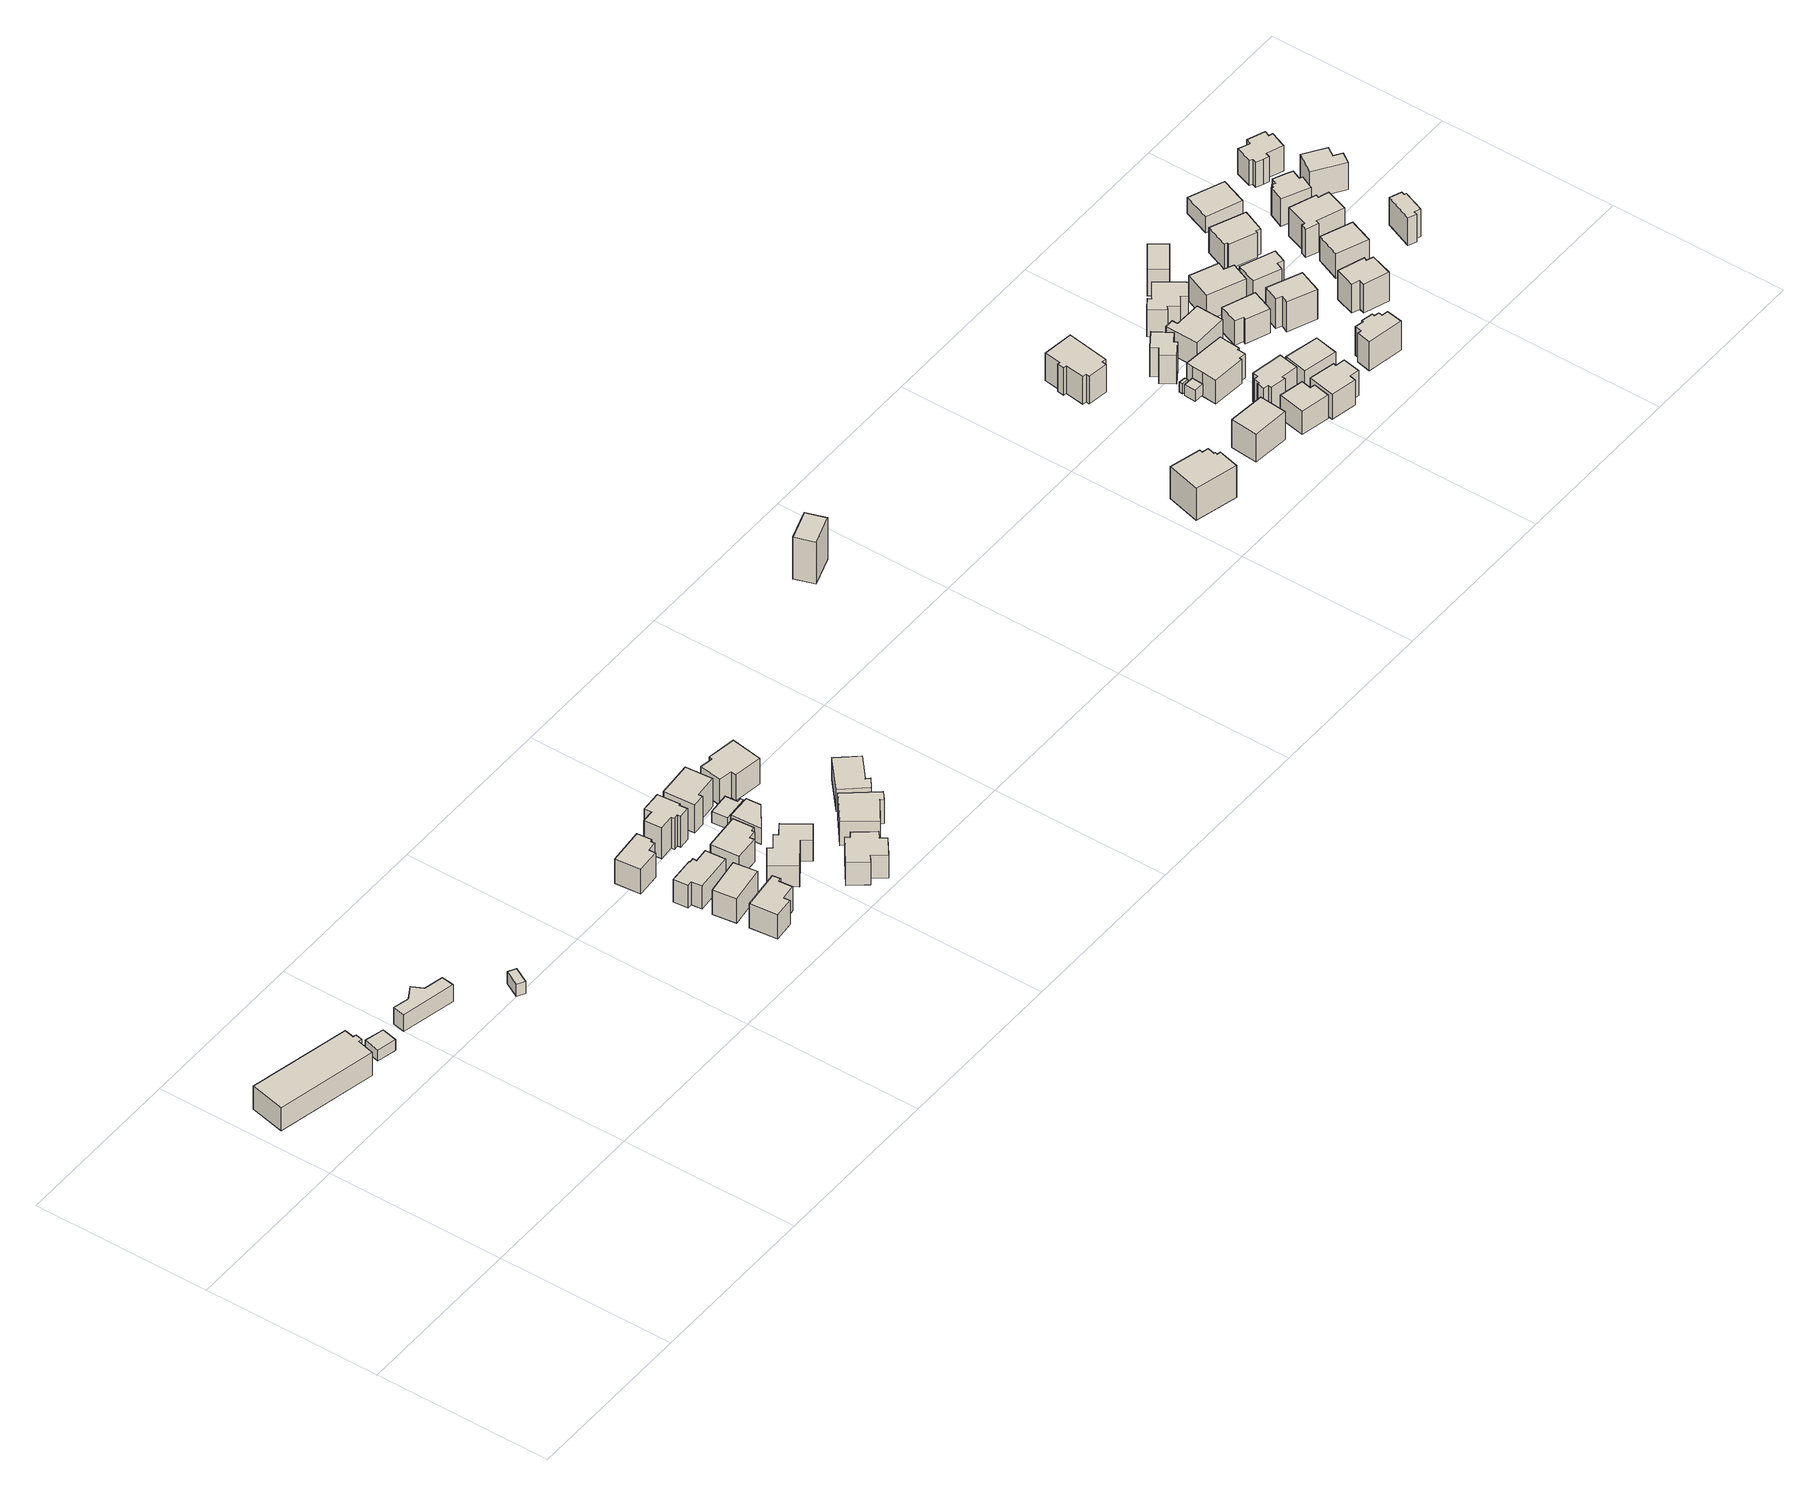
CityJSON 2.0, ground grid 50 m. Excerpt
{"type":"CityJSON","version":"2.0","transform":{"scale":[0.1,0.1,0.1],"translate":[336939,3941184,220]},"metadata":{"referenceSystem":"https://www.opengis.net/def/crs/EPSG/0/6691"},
"CityObjects":{
"building1":{"type":"Building","attributes":{"measuredHeight":8,"BuildingIDAttribute.prefecture":"14","BuildingIDAttribute.city":"14151","BuildingDetailAttribute.surveyYear":2015,"BuildingLandSlideRiskAttribute.description":"1","BuildingLandSlideRiskAttribute.areaType":"1"},"geometry":[{"type":"Solid","lod":"1","boundaries":[[[[0,1,2,3,4,5,6,7]],[[6,8,9,7]],[[5,10,8,6]],[[4,11,10,5]],[[3,12,11,4]],[[2,13,12,3]],[[1,14,13,2]],[[0,15,14,1]],[[7,9,15,0]],[[8,10,11,12,13,14,15,9]]]]}]},
"building2":{"type":"Building","attributes":{"usage":"402","measuredHeight":4.3,"storeysAboveGround":1,"BuildingIDAttribute.prefecture":"14","BuildingIDAttribute.city":"14151","BuildingDetailAttribute.totalFloorArea":22.64,"BuildingDetailAttribute.buildingFootprintArea":22.64,"BuildingDetailAttribute.buildingStructureType":"601","BuildingDetailAttribute.buildingStructureOrgType":"1","BuildingDetailAttribute.orgUsage":"101","BuildingDetailAttribute.surveyYear":2015},"geometry":[{"type":"Solid","lod":"1","boundaries":[[[[16,17,18,19]],[[18,20,21,19]],[[17,22,20,18]],[[16,23,22,17]],[[19,21,23,16]],[[20,22,23,21]]]]}]},
"building3":{"type":"Building","attributes":{"measuredHeight":9.4,"BuildingIDAttribute.prefecture":"14","BuildingIDAttribute.city":"14151","BuildingDetailAttribute.surveyYear":2015},"geometry":[{"type":"Solid","lod":"1","boundaries":[[[[24,25,26,27,28,29,30]],[[29,31,32,30]],[[28,33,31,29]],[[27,34,33,28]],[[26,35,34,27]],[[25,36,35,26]],[[24,37,36,25]],[[30,32,37,24]],[[31,33,34,35,36,37,32]]]]}]},
"building4":{"type":"Building","attributes":{"measuredHeight":4,"BuildingIDAttribute.prefecture":"14","BuildingIDAttribute.city":"14151","BuildingDetailAttribute.surveyYear":2015},"geometry":[{"type":"Solid","lod":"1","boundaries":[[[[38,39,40,41]],[[40,42,43,41]],[[39,44,42,40]],[[38,45,44,39]],[[41,43,45,38]],[[42,44,45,43]]]]}]},
"building5":{"type":"Building","attributes":{"usage":"411","measuredHeight":8.4,"storeysAboveGround":2,"BuildingIDAttribute.prefecture":"14","BuildingIDAttribute.city":"14151","BuildingDetailAttribute.totalFloorArea":205.51,"BuildingDetailAttribute.buildingFootprintArea":102.75,"BuildingDetailAttribute.buildingStructureType":"601","BuildingDetailAttribute.buildingStructureOrgType":"1","BuildingDetailAttribute.orgUsage":"10","BuildingDetailAttribute.surveyYear":2015},"geometry":[{"type":"Solid","lod":"1","boundaries":[[[[46,47,48,49,50,51,52,53]],[[52,54,55,53]],[[51,56,54,52]],[[50,57,56,51]],[[49,58,57,50]],[[48,59,58,49]],[[47,60,59,48]],[[46,61,60,47]],[[53,55,61,46]],[[54,56,57,58,59,60,61,55]]]]}]},
"building6":{"type":"Building","attributes":{"usage":"411","measuredHeight":9.5,"storeysAboveGround":2,"BuildingIDAttribute.prefecture":"14","BuildingIDAttribute.city":"14151","BuildingDetailAttribute.totalFloorArea":117.07,"BuildingDetailAttribute.buildingFootprintArea":58.53,"BuildingDetailAttribute.buildingStructureType":"601","BuildingDetailAttribute.buildingStructureOrgType":"1","BuildingDetailAttribute.orgUsage":"10","BuildingDetailAttribute.surveyYear":2015,"BuildingLandSlideRiskAttribute.description":"1","BuildingLandSlideRiskAttribute.areaType":"1"},"geometry":[{"type":"Solid","lod":"1","boundaries":[[[[62,63,64,65]],[[64,66,67,65]],[[63,68,66,64]],[[62,69,68,63]],[[65,67,69,62]],[[66,68,69,67]]]]}]},
"building7":{"type":"Building","attributes":{"usage":"411","measuredHeight":8.5,"storeysAboveGround":2,"BuildingIDAttribute.prefecture":"14","BuildingIDAttribute.city":"14151","BuildingDetailAttribute.totalFloorArea":128.6,"BuildingDetailAttribute.buildingFootprintArea":64.3,"BuildingDetailAttribute.buildingStructureType":"601","BuildingDetailAttribute.buildingStructureOrgType":"1","BuildingDetailAttribute.orgUsage":"10","BuildingDetailAttribute.surveyYear":2015,"BuildingLandSlideRiskAttribute.description":"1","BuildingLandSlideRiskAttribute.areaType":"1"},"geometry":[{"type":"Solid","lod":"1","boundaries":[[[[70,71,72,73,74,75,76,77,78,79]],[[78,80,81,79]],[[77,82,80,78]],[[76,83,82,77]],[[75,84,83,76]],[[74,85,84,75]],[[73,86,85,74]],[[72,87,86,73]],[[71,88,87,72]],[[70,89,88,71]],[[79,81,89,70]],[[80,82,83,84,85,86,87,88,89,81]]]]}]},
"building8":{"type":"Building","attributes":{"usage":"411","measuredHeight":8.8,"storeysAboveGround":2,"BuildingIDAttribute.prefecture":"14","BuildingIDAttribute.city":"14151","BuildingDetailAttribute.totalFloorArea":110.47,"BuildingDetailAttribute.buildingFootprintArea":55.24,"BuildingDetailAttribute.buildingStructureType":"601","BuildingDetailAttribute.buildingStructureOrgType":"1","BuildingDetailAttribute.orgUsage":"10","BuildingDetailAttribute.surveyYear":2015},"geometry":[{"type":"Solid","lod":"1","boundaries":[[[[90,91,92,93,94,95,96,97]],[[96,98,99,97]],[[95,100,98,96]],[[94,101,100,95]],[[93,102,101,94]],[[92,103,102,93]],[[91,104,103,92]],[[90,105,104,91]],[[97,99,105,90]],[[98,100,101,102,103,104,105,99]]]]}]},
"building9":{"type":"Building","attributes":{"usage":"411","measuredHeight":10.7,"storeysAboveGround":3,"BuildingIDAttribute.prefecture":"14","BuildingIDAttribute.city":"14151","BuildingDetailAttribute.totalFloorArea":152.13,"BuildingDetailAttribute.buildingFootprintArea":50.71,"BuildingDetailAttribute.buildingStructureType":"601","BuildingDetailAttribute.buildingStructureOrgType":"1","BuildingDetailAttribute.orgUsage":"10","BuildingDetailAttribute.surveyYear":2015},"geometry":[{"type":"Solid","lod":"1","boundaries":[[[[106,107,108,109,110,111,112,113,114,115,116,117]],[[116,118,119,117]],[[115,120,118,116]],[[114,121,120,115]],[[113,122,121,114]],[[112,123,122,113]],[[111,124,123,112]],[[110,125,124,111]],[[109,126,125,110]],[[108,127,126,109]],[[107,128,127,108]],[[106,129,128,107]],[[117,119,129,106]],[[118,120,121,122,123,124,125,126,127,128,129,119]]]]}]},
"building10":{"type":"Building","attributes":{"usage":"411","measuredHeight":8.1,"storeysAboveGround":2,"BuildingIDAttribute.prefecture":"14","BuildingIDAttribute.city":"14151","BuildingDetailAttribute.totalFloorArea":127.74,"BuildingDetailAttribute.buildingFootprintArea":63.87,"BuildingDetailAttribute.buildingStructureType":"601","BuildingDetailAttribute.buildingStructureOrgType":"1","BuildingDetailAttribute.orgUsage":"10","BuildingDetailAttribute.surveyYear":2015},"geometry":[{"type":"Solid","lod":"1","boundaries":[[[[130,131,132,133,134,135,136,137]],[[136,138,139,137]],[[135,140,138,136]],[[134,141,140,135]],[[133,142,141,134]],[[132,143,142,133]],[[131,144,143,132]],[[130,145,144,131]],[[137,139,145,130]],[[138,140,141,142,143,144,145,139]]]]}]},
"building11":{"type":"Building","attributes":{"usage":"411","measuredHeight":7.5,"storeysAboveGround":2,"BuildingIDAttribute.prefecture":"14","BuildingIDAttribute.city":"14151","BuildingDetailAttribute.totalFloorArea":188.19,"BuildingDetailAttribute.buildingFootprintArea":94.09,"BuildingDetailAttribute.buildingStructureType":"601","BuildingDetailAttribute.buildingStructureOrgType":"1","BuildingDetailAttribute.orgUsage":"10","BuildingDetailAttribute.surveyYear":2015},"geometry":[{"type":"Solid","lod":"1","boundaries":[[[[146,147,148,149,150,151,152,153,154,155]],[[154,156,157,155]],[[153,158,156,154]],[[152,159,158,153]],[[151,160,159,152]],[[150,161,160,151]],[[149,162,161,150]],[[148,163,162,149]],[[147,164,163,148]],[[146,165,164,147]],[[155,157,165,146]],[[156,158,159,160,161,162,163,164,165,157]]]]}]},
"building12":{"type":"Building","attributes":{"usage":"411","measuredHeight":8.7,"storeysAboveGround":2,"BuildingIDAttribute.prefecture":"14","BuildingIDAttribute.city":"14151","BuildingDetailAttribute.totalFloorArea":147.92,"BuildingDetailAttribute.buildingFootprintArea":73.96,"BuildingDetailAttribute.buildingStructureType":"601","BuildingDetailAttribute.buildingStructureOrgType":"1","BuildingDetailAttribute.orgUsage":"10","BuildingDetailAttribute.surveyYear":2015},"geometry":[{"type":"Solid","lod":"1","boundaries":[[[[166,167,168,169,170,171,172,173,174,175]],[[174,176,177,175]],[[173,178,176,174]],[[172,179,178,173]],[[171,180,179,172]],[[170,181,180,171]],[[169,182,181,170]],[[168,183,182,169]],[[167,184,183,168]],[[166,185,184,167]],[[175,177,185,166]],[[176,178,179,180,181,182,183,184,185,177]]]]}]},
"building13":{"type":"Building","attributes":{"usage":"411","measuredHeight":10.3,"storeysAboveGround":2,"BuildingIDAttribute.prefecture":"14","BuildingIDAttribute.city":"14151","BuildingDetailAttribute.totalFloorArea":135.74,"BuildingDetailAttribute.buildingFootprintArea":67.87,"BuildingDetailAttribute.buildingStructureType":"601","BuildingDetailAttribute.buildingStructureOrgType":"1","BuildingDetailAttribute.orgUsage":"10","BuildingDetailAttribute.surveyYear":2015},"geometry":[{"type":"Solid","lod":"1","boundaries":[[[[186,187,188,189,190,191]],[[190,192,193,191]],[[189,194,192,190]],[[188,195,194,189]],[[187,196,195,188]],[[186,197,196,187]],[[191,193,197,186]],[[192,194,195,196,197,193]]]]}]},
"building14":{"type":"Building","attributes":{"usage":"411","measuredHeight":5.9,"storeysAboveGround":2,"BuildingIDAttribute.prefecture":"14","BuildingIDAttribute.city":"14151","BuildingDetailAttribute.totalFloorArea":73.06,"BuildingDetailAttribute.buildingFootprintArea":36.53,"BuildingDetailAttribute.buildingStructureType":"601","BuildingDetailAttribute.buildingStructureOrgType":"1","BuildingDetailAttribute.orgUsage":"10","BuildingDetailAttribute.surveyYear":2015},"geometry":[{"type":"Solid","lod":"1","boundaries":[[[[198,199,200,201]],[[200,202,203,201]],[[199,204,202,200]],[[198,205,204,199]],[[201,203,205,198]],[[202,204,205,203]]]]}]},
"building15":{"type":"Building","attributes":{"usage":"411","measuredHeight":4.6,"storeysAboveGround":2,"BuildingIDAttribute.prefecture":"14","BuildingIDAttribute.city":"14151","BuildingDetailAttribute.totalFloorArea":46.68,"BuildingDetailAttribute.buildingFootprintArea":23.34,"BuildingDetailAttribute.buildingStructureType":"601","BuildingDetailAttribute.buildingStructureOrgType":"1","BuildingDetailAttribute.orgUsage":"10","BuildingDetailAttribute.surveyYear":2015},"geometry":[{"type":"Solid","lod":"1","boundaries":[[[[206,207,208,209,210,211]],[[210,212,213,211]],[[209,214,212,210]],[[208,215,214,209]],[[207,216,215,208]],[[206,217,216,207]],[[211,213,217,206]],[[212,214,215,216,217,213]]]]}]},
"building16":{"type":"Building","attributes":{"usage":"411","measuredHeight":8.6,"storeysAboveGround":2,"BuildingIDAttribute.prefecture":"14","BuildingIDAttribute.city":"14151","BuildingDetailAttribute.totalFloorArea":166.68,"BuildingDetailAttribute.buildingFootprintArea":83.34,"BuildingDetailAttribute.buildingStructureType":"601","BuildingDetailAttribute.buildingStructureOrgType":"1","BuildingDetailAttribute.orgUsage":"10","BuildingDetailAttribute.surveyYear":2015,"BuildingLandSlideRiskAttribute.description":"1","BuildingLandSlideRiskAttribute.areaType":"1"},"geometry":[{"type":"Solid","lod":"1","boundaries":[[[[218,219,220,221,222,223]],[[222,224,225,223]],[[221,226,224,222]],[[220,227,226,221]],[[219,228,227,220]],[[218,229,228,219]],[[223,225,229,218]],[[224,226,227,228,229,225]]]]}]},
"building17":{"type":"Building","attributes":{"usage":"411","measuredHeight":9.1,"storeysAboveGround":2,"BuildingIDAttribute.prefecture":"14","BuildingIDAttribute.city":"14151","BuildingDetailAttribute.totalFloorArea":163.53,"BuildingDetailAttribute.buildingFootprintArea":81.77,"BuildingDetailAttribute.buildingStructureType":"601","BuildingDetailAttribute.buildingStructureOrgType":"1","BuildingDetailAttribute.orgUsage":"10","BuildingDetailAttribute.surveyYear":2015,"BuildingLandSlideRiskAttribute.description":"1","BuildingLandSlideRiskAttribute.areaType":"1"},"geometry":[{"type":"Solid","lod":"1","boundaries":[[[[230,231,232,233,234,235,236,237]],[[236,238,239,237]],[[235,240,238,236]],[[234,241,240,235]],[[233,242,241,234]],[[232,243,242,233]],[[231,244,243,232]],[[230,245,244,231]],[[237,239,245,230]],[[238,240,241,242,243,244,245,239]]]]}]},
"building18":{"type":"Building","attributes":{"usage":"411","measuredHeight":8.3,"storeysAboveGround":2,"BuildingIDAttribute.prefecture":"14","BuildingIDAttribute.city":"14151","BuildingDetailAttribute.totalFloorArea":138.05,"BuildingDetailAttribute.buildingFootprintArea":69.03,"BuildingDetailAttribute.buildingStructureType":"601","BuildingDetailAttribute.buildingStructureOrgType":"1","BuildingDetailAttribute.orgUsage":"10","BuildingDetailAttribute.surveyYear":2015,"BuildingLandSlideRiskAttribute.description":"1","BuildingLandSlideRiskAttribute.areaType":"1"},"geometry":[{"type":"Solid","lod":"1","boundaries":[[[[246,247,248,249,250,251]],[[250,252,253,251]],[[249,254,252,250]],[[248,255,254,249]],[[247,256,255,248]],[[246,257,256,247]],[[251,253,257,246]],[[252,254,255,256,257,253]]]]}]},
"building19":{"type":"Building","attributes":{"usage":"402","measuredHeight":17.8,"storeysAboveGround":1,"BuildingIDAttribute.prefecture":"14","BuildingIDAttribute.city":"14151","BuildingDetailAttribute.totalFloorArea":55.87,"BuildingDetailAttribute.buildingFootprintArea":55.87,"BuildingDetailAttribute.buildingStructureType":"601","BuildingDetailAttribute.buildingStructureOrgType":"1","BuildingDetailAttribute.orgUsage":"101","BuildingDetailAttribute.surveyYear":2015},"geometry":[{"type":"Solid","lod":"1","boundaries":[[[[258,259,260,261]],[[260,262,263,261]],[[259,264,262,260]],[[258,265,264,259]],[[261,263,265,258]],[[262,264,265,263]]]]}]},
"building20":{"type":"Building","attributes":{"usage":"411","measuredHeight":12.3,"storeysAboveGround":2,"BuildingIDAttribute.prefecture":"14","BuildingIDAttribute.city":"14151","BuildingDetailAttribute.totalFloorArea":185.91,"BuildingDetailAttribute.buildingFootprintArea":92.95,"BuildingDetailAttribute.buildingStructureType":"601","BuildingDetailAttribute.buildingStructureOrgType":"1","BuildingDetailAttribute.orgUsage":"10","BuildingDetailAttribute.surveyYear":2015,"BuildingLandSlideRiskAttribute.description":"1","BuildingLandSlideRiskAttribute.areaType":"1"},"geometry":[{"type":"Solid","lod":"1","boundaries":[[[[266,267,268,269,270,271,272,273,274,275]],[[274,276,277,275]],[[273,278,276,274]],[[272,279,278,273]],[[271,280,279,272]],[[270,281,280,271]],[[269,282,281,270]],[[268,283,282,269]],[[267,284,283,268]],[[266,285,284,267]],[[275,277,285,266]],[[276,278,279,280,281,282,283,284,285,277]]]]}]},
"building21":{"type":"Building","attributes":{"usage":"411","measuredHeight":10.1,"storeysAboveGround":2,"BuildingIDAttribute.prefecture":"14","BuildingIDAttribute.city":"14151","BuildingDetailAttribute.totalFloorArea":132.2,"BuildingDetailAttribute.buildingFootprintArea":66.1,"BuildingDetailAttribute.buildingStructureType":"601","BuildingDetailAttribute.buildingStructureOrgType":"1","BuildingDetailAttribute.orgUsage":"10","BuildingDetailAttribute.surveyYear":2015},"geometry":[{"type":"Solid","lod":"1","boundaries":[[[[286,287,288,289]],[[288,290,291,289]],[[287,292,290,288]],[[286,293,292,287]],[[289,291,293,286]],[[290,292,293,291]]]]}]},
"building22":{"type":"Building","attributes":{"usage":"411","measuredHeight":10.9,"storeysAboveGround":1,"BuildingIDAttribute.prefecture":"14","BuildingIDAttribute.city":"14151","BuildingDetailAttribute.totalFloorArea":98.16,"BuildingDetailAttribute.buildingFootprintArea":98.16,"BuildingDetailAttribute.buildingStructureType":"601","BuildingDetailAttribute.buildingStructureOrgType":"1","BuildingDetailAttribute.orgUsage":"10","BuildingDetailAttribute.surveyYear":2015,"BuildingLandSlideRiskAttribute.description":"1","BuildingLandSlideRiskAttribute.areaType":"1"},"geometry":[{"type":"Solid","lod":"1","boundaries":[[[[294,295,296,297,298,299,300,301,302,303,304,305]],[[304,306,307,305]],[[303,308,306,304]],[[302,309,308,303]],[[301,310,309,302]],[[300,311,310,301]],[[299,312,311,300]],[[298,313,312,299]],[[297,314,313,298]],[[296,315,314,297]],[[295,316,315,296]],[[294,317,316,295]],[[305,307,317,294]],[[306,308,309,310,311,312,313,314,315,316,317,307]]]]}]},
"building23":{"type":"Building","attributes":{"measuredHeight":5.2,"BuildingIDAttribute.prefecture":"14","BuildingIDAttribute.city":"14151","BuildingDetailAttribute.surveyYear":2015},"geometry":[{"type":"Solid","lod":"1","boundaries":[[[[318,319,320,321]],[[320,322,323,321]],[[319,324,322,320]],[[318,325,324,319]],[[321,323,325,318]],[[322,324,325,323]]]]}]},
"building24":{"type":"Building","attributes":{"measuredHeight":3.2,"BuildingIDAttribute.prefecture":"14","BuildingIDAttribute.city":"14151","BuildingDetailAttribute.surveyYear":2015},"geometry":[{"type":"Solid","lod":"1","boundaries":[[[[326,327,328,329]],[[328,330,331,329]],[[327,332,330,328]],[[326,333,332,327]],[[329,331,333,326]],[[330,332,333,331]]]]}]},
"building25":{"type":"Building","attributes":{"usage":"411","measuredHeight":8.3,"storeysAboveGround":2,"BuildingIDAttribute.prefecture":"14","BuildingIDAttribute.city":"14151","BuildingDetailAttribute.totalFloorArea":99.8,"BuildingDetailAttribute.buildingFootprintArea":49.9,"BuildingDetailAttribute.buildingStructureType":"601","BuildingDetailAttribute.buildingStructureOrgType":"1","BuildingDetailAttribute.orgUsage":"10","BuildingDetailAttribute.surveyYear":2015},"geometry":[{"type":"Solid","lod":"1","boundaries":[[[[334,335,336,337,338,339]],[[338,340,341,339]],[[337,342,340,338]],[[336,343,342,337]],[[335,344,343,336]],[[334,345,344,335]],[[339,341,345,334]],[[340,342,343,344,345,341]]]]}]},
"building26":{"type":"Building","attributes":{"usage":"411","measuredHeight":10.4,"storeysAboveGround":2,"BuildingIDAttribute.prefecture":"14","BuildingIDAttribute.city":"14151","BuildingDetailAttribute.totalFloorArea":71.75,"BuildingDetailAttribute.buildingFootprintArea":35.87,"BuildingDetailAttribute.buildingStructureType":"601","BuildingDetailAttribute.buildingStructureOrgType":"1","BuildingDetailAttribute.orgUsage":"10","BuildingDetailAttribute.surveyYear":2015},"geometry":[{"type":"Solid","lod":"1","boundaries":[[[[346,347,348,349,350,351,352,353]],[[352,354,355,353]],[[351,356,354,352]],[[350,357,356,351]],[[349,358,357,350]],[[348,359,358,349]],[[347,360,359,348]],[[346,361,360,347]],[[353,355,361,346]],[[354,356,357,358,359,360,361,355]]]]}]},
"building27":{"type":"Building","attributes":{"usage":"411","measuredHeight":9.4,"storeysAboveGround":2,"BuildingIDAttribute.prefecture":"14","BuildingIDAttribute.city":"14151","BuildingDetailAttribute.totalFloorArea":174.57,"BuildingDetailAttribute.buildingFootprintArea":87.28,"BuildingDetailAttribute.buildingStructureType":"601","BuildingDetailAttribute.buildingStructureOrgType":"1","BuildingDetailAttribute.orgUsage":"10","BuildingDetailAttribute.surveyYear":2015},"geometry":[{"type":"Solid","lod":"1","boundaries":[[[[362,363,364,365,366,367,368,369,370,371]],[[370,372,373,371]],[[369,374,372,370]],[[368,375,374,369]],[[367,376,375,368]],[[366,377,376,367]],[[365,378,377,366]],[[364,379,378,365]],[[363,380,379,364]],[[362,381,380,363]],[[371,373,381,362]],[[372,374,375,376,377,378,379,380,381,373]]]]}]},
"building28":{"type":"Building","attributes":{"usage":"411","measuredHeight":9.8,"storeysAboveGround":2,"BuildingIDAttribute.prefecture":"14","BuildingIDAttribute.city":"14151","BuildingDetailAttribute.totalFloorArea":101.39,"BuildingDetailAttribute.buildingFootprintArea":50.7,"BuildingDetailAttribute.buildingStructureType":"601","BuildingDetailAttribute.buildingStructureOrgType":"1","BuildingDetailAttribute.orgUsage":"10","BuildingDetailAttribute.surveyYear":2015},"geometry":[{"type":"Solid","lod":"1","boundaries":[[[[382,383,384,385,386,387,388,389,390,391,392,393]],[[392,394,395,393]],[[391,396,394,392]],[[390,397,396,391]],[[389,398,397,390]],[[388,399,398,389]],[[387,400,399,388]],[[386,401,400,387]],[[385,402,401,386]],[[384,403,402,385]],[[383,404,403,384]],[[382,405,404,383]],[[393,395,405,382]],[[394,396,397,398,399,400,401,402,403,404,405,395]]]]}]},
"building29":{"type":"Building","attributes":{"usage":"411","measuredHeight":8.8,"storeysAboveGround":1,"BuildingIDAttribute.prefecture":"14","BuildingIDAttribute.city":"14151","BuildingDetailAttribute.totalFloorArea":64.5,"BuildingDetailAttribute.buildingFootprintArea":64.5,"BuildingDetailAttribute.buildingStructureType":"601","BuildingDetailAttribute.buildingStructureOrgType":"1","BuildingDetailAttribute.orgUsage":"10","BuildingDetailAttribute.surveyYear":2015},"geometry":[{"type":"Solid","lod":"1","boundaries":[[[[406,407,408,409,410,411,412,413]],[[412,414,415,413]],[[411,416,414,412]],[[410,417,416,411]],[[409,418,417,410]],[[408,419,418,409]],[[407,420,419,408]],[[406,421,420,407]],[[413,415,421,406]],[[414,416,417,418,419,420,421,415]]]]}]},
"building30":{"type":"Building","attributes":{"usage":"411","measuredHeight":10.1,"storeysAboveGround":1,"BuildingIDAttribute.prefecture":"14","BuildingIDAttribute.city":"14151","BuildingDetailAttribute.totalFloorArea":68.77,"BuildingDetailAttribute.buildingFootprintArea":68.77,"BuildingDetailAttribute.buildingStructureType":"601","BuildingDetailAttribute.buildingStructureOrgType":"1","BuildingDetailAttribute.orgUsage":"10","BuildingDetailAttribute.surveyYear":2015},"geometry":[{"type":"Solid","lod":"1","boundaries":[[[[422,423,424,425,426,427]],[[426,428,429,427]],[[425,430,428,426]],[[424,431,430,425]],[[423,432,431,424]],[[422,433,432,423]],[[427,429,433,422]],[[428,430,431,432,433,429]]]]}]},
"building31":{"type":"Building","attributes":{"usage":"411","measuredHeight":8.5,"storeysAboveGround":2,"BuildingIDAttribute.prefecture":"14","BuildingIDAttribute.city":"14151","BuildingDetailAttribute.totalFloorArea":108.19,"BuildingDetailAttribute.buildingFootprintArea":54.09,"BuildingDetailAttribute.buildingStructureType":"601","BuildingDetailAttribute.buildingStructureOrgType":"1","BuildingDetailAttribute.orgUsage":"10","BuildingDetailAttribute.surveyYear":2015},"geometry":[{"type":"Solid","lod":"1","boundaries":[[[[434,435,436,437]],[[436,438,439,437]],[[435,440,438,436]],[[434,441,440,435]],[[437,439,441,434]],[[438,440,441,439]]]]}]},
"building32":{"type":"Building","attributes":{"usage":"411","measuredHeight":9.2,"storeysAboveGround":2,"BuildingIDAttribute.prefecture":"14","BuildingIDAttribute.city":"14151","BuildingDetailAttribute.totalFloorArea":125.77,"BuildingDetailAttribute.buildingFootprintArea":62.88,"BuildingDetailAttribute.buildingStructureType":"601","BuildingDetailAttribute.buildingStructureOrgType":"1","BuildingDetailAttribute.orgUsage":"10","BuildingDetailAttribute.surveyYear":2015},"geometry":[{"type":"Solid","lod":"1","boundaries":[[[[442,443,444,445,446,447,448,449,450,451]],[[450,452,453,451]],[[449,454,452,450]],[[448,455,454,449]],[[447,456,455,448]],[[446,457,456,447]],[[445,458,457,446]],[[444,459,458,445]],[[443,460,459,444]],[[442,461,460,443]],[[451,453,461,442]],[[452,454,455,456,457,458,459,460,461,453]]]]}]},
"building33":{"type":"Building","attributes":{"usage":"411","measuredHeight":8.5,"storeysAboveGround":2,"BuildingIDAttribute.prefecture":"14","BuildingIDAttribute.city":"14151","BuildingDetailAttribute.totalFloorArea":98.42,"BuildingDetailAttribute.buildingFootprintArea":49.21,"BuildingDetailAttribute.buildingStructureType":"601","BuildingDetailAttribute.buildingStructureOrgType":"1","BuildingDetailAttribute.orgUsage":"10","BuildingDetailAttribute.surveyYear":2015},"geometry":[{"type":"Solid","lod":"1","boundaries":[[[[462,463,464,465,466,467]],[[466,468,469,467]],[[465,470,468,466]],[[464,471,470,465]],[[463,472,471,464]],[[462,473,472,463]],[[467,469,473,462]],[[468,470,471,472,473,469]]]]}]},
"building34":{"type":"Building","attributes":{"usage":"411","measuredHeight":9.2,"storeysAboveGround":2,"BuildingIDAttribute.prefecture":"14","BuildingIDAttribute.city":"14151","BuildingDetailAttribute.totalFloorArea":137.7,"BuildingDetailAttribute.buildingFootprintArea":68.85,"BuildingDetailAttribute.buildingStructureType":"601","BuildingDetailAttribute.buildingStructureOrgType":"1","BuildingDetailAttribute.orgUsage":"10","BuildingDetailAttribute.surveyYear":2015},"geometry":[{"type":"Solid","lod":"1","boundaries":[[[[474,475,476,477,478,479]],[[478,480,481,479]],[[477,482,480,478]],[[476,483,482,477]],[[475,484,483,476]],[[474,485,484,475]],[[479,481,485,474]],[[480,482,483,484,485,481]]]]}]},
"building35":{"type":"Building","attributes":{"usage":"411","measuredHeight":9.3,"storeysAboveGround":2,"BuildingIDAttribute.prefecture":"14","BuildingIDAttribute.city":"14151","BuildingDetailAttribute.totalFloorArea":78.01,"BuildingDetailAttribute.buildingFootprintArea":39.01,"BuildingDetailAttribute.buildingStructureType":"601","BuildingDetailAttribute.buildingStructureOrgType":"1","BuildingDetailAttribute.orgUsage":"10","BuildingDetailAttribute.surveyYear":2015},"geometry":[{"type":"Solid","lod":"1","boundaries":[[[[486,487,488,489]],[[488,490,491,489]],[[487,492,490,488]],[[486,493,492,487]],[[489,491,493,486]],[[490,492,493,491]]]]}]},
"building36":{"type":"Building","attributes":{"usage":"411","measuredHeight":10.3,"storeysAboveGround":2,"BuildingIDAttribute.prefecture":"14","BuildingIDAttribute.city":"14151","BuildingDetailAttribute.totalFloorArea":98.43,"BuildingDetailAttribute.buildingFootprintArea":49.21,"BuildingDetailAttribute.buildingStructureType":"601","BuildingDetailAttribute.buildingStructureOrgType":"1","BuildingDetailAttribute.orgUsage":"10","BuildingDetailAttribute.surveyYear":2015},"geometry":[{"type":"Solid","lod":"1","boundaries":[[[[494,495,496,497,498,499,500,501,502,503,504,505]],[[504,506,507,505]],[[503,508,506,504]],[[502,509,508,503]],[[501,510,509,502]],[[500,511,510,501]],[[499,512,511,500]],[[498,513,512,499]],[[497,514,513,498]],[[496,515,514,497]],[[495,516,515,496]],[[494,517,516,495]],[[505,507,517,494]],[[506,508,509,510,511,512,513,514,515,516,517,507]]]]}]},
"building37":{"type":"Building","attributes":{"usage":"411","measuredHeight":10.5,"storeysAboveGround":1,"BuildingIDAttribute.prefecture":"14","BuildingIDAttribute.city":"14151","BuildingDetailAttribute.totalFloorArea":55.05,"BuildingDetailAttribute.buildingFootprintArea":55.05,"BuildingDetailAttribute.buildingStructureType":"601","BuildingDetailAttribute.buildingStructureOrgType":"1","BuildingDetailAttribute.orgUsage":"10","BuildingDetailAttribute.surveyYear":2015},"geometry":[{"type":"Solid","lod":"1","boundaries":[[[[518,519,520,521,522,523]],[[522,524,525,523]],[[521,526,524,522]],[[520,527,526,521]],[[519,528,527,520]],[[518,529,528,519]],[[523,525,529,518]],[[524,526,527,528,529,525]]]]}]},
"building38":{"type":"Building","attributes":{"usage":"411","measuredHeight":9,"storeysAboveGround":1,"BuildingIDAttribute.prefecture":"14","BuildingIDAttribute.city":"14151","BuildingDetailAttribute.totalFloorArea":51.54,"BuildingDetailAttribute.buildingFootprintArea":51.54,"BuildingDetailAttribute.buildingStructureType":"601","BuildingDetailAttribute.buildingStructureOrgType":"1","BuildingDetailAttribute.orgUsage":"10","BuildingDetailAttribute.surveyYear":2015},"geometry":[{"type":"Solid","lod":"1","boundaries":[[[[530,531,532,533,534,535]],[[534,536,537,535]],[[533,538,536,534]],[[532,539,538,533]],[[531,540,539,532]],[[530,541,540,531]],[[535,537,541,530]],[[536,538,539,540,541,537]]]]}]},
"building39":{"type":"Building","attributes":{"usage":"411","measuredHeight":10.2,"storeysAboveGround":2,"BuildingIDAttribute.prefecture":"14","BuildingIDAttribute.city":"14151","BuildingDetailAttribute.totalFloorArea":110.79,"BuildingDetailAttribute.buildingFootprintArea":55.4,"BuildingDetailAttribute.buildingStructureType":"601","BuildingDetailAttribute.buildingStructureOrgType":"1","BuildingDetailAttribute.orgUsage":"10","BuildingDetailAttribute.surveyYear":2015},"geometry":[{"type":"Solid","lod":"1","boundaries":[[[[542,543,544,545,546,547,548,549]],[[548,550,551,549]],[[547,552,550,548]],[[546,553,552,547]],[[545,554,553,546]],[[544,555,554,545]],[[543,556,555,544]],[[542,557,556,543]],[[549,551,557,542]],[[550,552,553,554,555,556,557,551]]]]}]},
"building40":{"type":"Building","attributes":{"usage":"411","measuredHeight":9.1,"storeysAboveGround":1,"BuildingIDAttribute.prefecture":"14","BuildingIDAttribute.city":"14151","BuildingDetailAttribute.totalFloorArea":67.28,"BuildingDetailAttribute.buildingFootprintArea":67.28,"BuildingDetailAttribute.buildingStructureType":"601","BuildingDetailAttribute.buildingStructureOrgType":"1","BuildingDetailAttribute.orgUsage":"10","BuildingDetailAttribute.surveyYear":2015},"geometry":[{"type":"Solid","lod":"1","boundaries":[[[[558,559,560,561,562,563,564,565]],[[564,566,567,565]],[[563,568,566,564]],[[562,569,568,563]],[[561,570,569,562]],[[560,571,570,561]],[[559,572,571,560]],[[558,573,572,559]],[[565,567,573,558]],[[566,568,569,570,571,572,573,567]]]]}]},
"building41":{"type":"Building","attributes":{"usage":"411","measuredHeight":8.6,"storeysAboveGround":1,"BuildingIDAttribute.prefecture":"14","BuildingIDAttribute.city":"14151","BuildingDetailAttribute.totalFloorArea":60.9,"BuildingDetailAttribute.buildingFootprintArea":60.9,"BuildingDetailAttribute.buildingStructureType":"601","BuildingDetailAttribute.buildingStructureOrgType":"1","BuildingDetailAttribute.orgUsage":"10","BuildingDetailAttribute.surveyYear":2015},"geometry":[{"type":"Solid","lod":"1","boundaries":[[[[574,575,576,577]],[[576,578,579,577]],[[575,580,578,576]],[[574,581,580,575]],[[577,579,581,574]],[[578,580,581,579]]]]}]},
"building42":{"type":"Building","attributes":{"usage":"411","measuredHeight":6,"storeysAboveGround":1,"BuildingIDAttribute.prefecture":"14","BuildingIDAttribute.city":"14151","BuildingDetailAttribute.totalFloorArea":75.33,"BuildingDetailAttribute.buildingFootprintArea":75.33,"BuildingDetailAttribute.buildingStructureType":"601","BuildingDetailAttribute.buildingStructureOrgType":"1","BuildingDetailAttribute.orgUsage":"10","BuildingDetailAttribute.surveyYear":2015},"geometry":[{"type":"Solid","lod":"1","boundaries":[[[[582,583,584,585]],[[584,586,587,585]],[[583,588,586,584]],[[582,589,588,583]],[[585,587,589,582]],[[586,588,589,587]]]]}]},
"building43":{"type":"Building","attributes":{"usage":"411","measuredHeight":10.1,"storeysAboveGround":2,"BuildingIDAttribute.prefecture":"14","BuildingIDAttribute.city":"14151","BuildingDetailAttribute.totalFloorArea":135.96,"BuildingDetailAttribute.buildingFootprintArea":67.98,"BuildingDetailAttribute.buildingStructureType":"601","BuildingDetailAttribute.buildingStructureOrgType":"1","BuildingDetailAttribute.orgUsage":"10","BuildingDetailAttribute.surveyYear":2015},"geometry":[{"type":"Solid","lod":"1","boundaries":[[[[590,591,592,593,594,595,596,597,598,599,600]],[[599,601,602,600]],[[598,603,601,599]],[[597,604,603,598]],[[596,605,604,597]],[[595,606,605,596]],[[594,607,606,595]],[[593,608,607,594]],[[592,609,608,593]],[[591,610,609,592]],[[590,611,610,591]],[[600,602,611,590]],[[601,603,604,605,606,607,608,609,610,611,602]]]]}]},
"building44":{"type":"Building","attributes":{"usage":"411","measuredHeight":9.7,"storeysAboveGround":1,"BuildingIDAttribute.prefecture":"14","BuildingIDAttribute.city":"14151","BuildingDetailAttribute.totalFloorArea":47.2,"BuildingDetailAttribute.buildingFootprintArea":47.2,"BuildingDetailAttribute.buildingStructureType":"601","BuildingDetailAttribute.buildingStructureOrgType":"1","BuildingDetailAttribute.orgUsage":"10","BuildingDetailAttribute.surveyYear":2015},"geometry":[{"type":"Solid","lod":"1","boundaries":[[[[612,613,614,615,616,617,618,619,620,621,622,623]],[[622,624,625,623]],[[621,626,624,622]],[[620,627,626,621]],[[619,628,627,620]],[[618,629,628,619]],[[617,630,629,618]],[[616,631,630,617]],[[615,632,631,616]],[[614,633,632,615]],[[613,634,633,614]],[[612,635,634,613]],[[623,625,635,612]],[[624,626,627,628,629,630,631,632,633,634,635,625]]]]}]},
"building45":{"type":"Building","attributes":{"usage":"411","measuredHeight":9.6,"storeysAboveGround":1,"BuildingIDAttribute.prefecture":"14","BuildingIDAttribute.city":"14151","BuildingDetailAttribute.totalFloorArea":29.33,"BuildingDetailAttribute.buildingFootprintArea":29.33,"BuildingDetailAttribute.buildingStructureType":"601","BuildingDetailAttribute.buildingStructureOrgType":"1","BuildingDetailAttribute.orgUsage":"10","BuildingDetailAttribute.surveyYear":2015},"geometry":[{"type":"Solid","lod":"1","boundaries":[[[[636,637,638,639,640,641,642,643]],[[642,644,645,643]],[[641,646,644,642]],[[640,647,646,641]],[[639,648,647,640]],[[638,649,648,639]],[[637,650,649,638]],[[636,651,650,637]],[[643,645,651,636]],[[644,646,647,648,649,650,651,645]]]]}]},
"building46":{"type":"Building","attributes":{"usage":"411","measuredHeight":9.5,"storeysAboveGround":2,"BuildingIDAttribute.prefecture":"14","BuildingIDAttribute.city":"14151","BuildingDetailAttribute.totalFloorArea":90.55,"BuildingDetailAttribute.buildingFootprintArea":45.27,"BuildingDetailAttribute.buildingStructureType":"601","BuildingDetailAttribute.buildingStructureOrgType":"1","BuildingDetailAttribute.orgUsage":"10","BuildingDetailAttribute.surveyYear":2015},"geometry":[{"type":"Solid","lod":"1","boundaries":[[[[652,653,654,655,656,657]],[[656,658,659,657]],[[655,660,658,656]],[[654,661,660,655]],[[653,662,661,654]],[[652,663,662,653]],[[657,659,663,652]],[[658,660,661,662,663,659]]]]}]},
"building47":{"type":"Building","attributes":{"usage":"411","measuredHeight":8.7,"storeysAboveGround":2,"BuildingIDAttribute.prefecture":"14","BuildingIDAttribute.city":"14151","BuildingDetailAttribute.totalFloorArea":101.1,"BuildingDetailAttribute.buildingFootprintArea":50.55,"BuildingDetailAttribute.buildingStructureType":"601","BuildingDetailAttribute.buildingStructureOrgType":"1","BuildingDetailAttribute.orgUsage":"10","BuildingDetailAttribute.surveyYear":2015},"geometry":[{"type":"Solid","lod":"1","boundaries":[[[[664,665,666,667,668,669,670,671,672,673,674,675,676,677]],[[676,678,679,677]],[[675,680,678,676]],[[674,681,680,675]],[[673,682,681,674]],[[672,683,682,673]],[[671,684,683,672]],[[670,685,684,671]],[[669,686,685,670]],[[668,687,686,669]],[[667,688,687,668]],[[666,689,688,667]],[[665,690,689,666]],[[664,691,690,665]],[[677,679,691,664]],[[678,680,681,682,683,684,685,686,687,688,689,690,691,679]]]]}]}
},
"vertices":[
[24,743,60],[308,679,60],[302,651,60],[311,649,60],[307,629,60],[297,631,60],[285,582,60],[2,645,60],[285,582,135],[2,645,135],[297,631,135],[307,629,135],[311,649,135],[302,651,135],[308,679,135],[24,743,135],
[329,598,64],[340,643,64],[394,630,64],[384,586,64],[394,630,99],[384,586,99],[340,643,99],[329,598,99],
[535,653,65],[551,621,65],[605,609,65],[600,574,65],[447,607,65],[454,642,65],[498,631,65],[454,642,120],[498,631,120],[447,607,120],[600,574,120],[605,609,120],[551,621,120],[535,653,120],
[720,448,69],[699,460,69],[722,504,69],[744,492,69],[722,504,108],[744,492,108],[699,460,108],[720,448,108],
[1345,177,48],[1348,155,48],[1338,154,48],[1342,116,48],[1298,110,48],[1300,93,48],[1242,87,48],[1234,164,48],[1242,87,127],[1234,164,127],[1300,93,127],[1298,110,127],[1342,116,127],[1338,154,127],[1348,155,127],[1345,177,127],
[1229,198,48],[1220,263,48],[1326,279,48],[1336,213,48],[1326,279,128],[1336,213,128],[1220,263,128],[1229,198,128],
[1220,292,49],[1217,322,49],[1203,321,49],[1199,362,49],[1271,368,49],[1271,365,49],[1284,366,49],[1284,355,49],[1324,359,49],[1329,302,49],[1324,359,124],[1329,302,124],[1284,355,124],[1284,366,124],[1271,365,124],[1271,368,124],[1199,362,124],[1203,321,124],[1217,322,124],[1220,292,124],
[1274,523,47],[1278,482,47],[1271,481,47],[1272,469,47],[1244,466,47],[1246,448,47],[1178,442,47],[1172,514,47],[1178,442,127],[1172,514,127],[1246,448,127],[1244,466,127],[1272,469,127],[1271,481,127],[1278,482,127],[1274,523,127],
[1324,538,60],[1383,542,60],[1388,479,60],[1383,478,60],[1385,455,60],[1354,452,60],[1353,462,60],[1339,460,60],[1338,469,60],[1295,465,60],[1291,515,60],[1326,517,60],[1291,515,161],[1326,517,161],[1295,465,161],[1338,469,161],[1339,460,161],[1353,462,161],[1354,452,161],[1385,455,161],[1383,478,161],[1388,479,161],[1383,542,161],[1324,538,161],
[1449,306,60],[1437,305,60],[1438,296,60],[1415,294,60],[1416,281,60],[1347,276,60],[1341,356,60],[1444,365,60],[1341,356,133],[1444,365,133],[1347,276,133],[1416,281,133],[1415,294,133],[1438,296,133],[1437,305,133],[1449,306,133],
[1502,172,57],[1484,197,57],[1412,145,57],[1366,209,57],[1416,245,57],[1425,233,57],[1462,260,57],[1470,249,57],[1501,271,57],[1548,205,57],[1501,271,125],[1548,205,125],[1470,249,125],[1462,260,125],[1425,233,125],[1416,245,125],[1366,209,125],[1412,145,125],[1484,197,125],[1502,172,125],
[1545,35,43],[1528,22,43],[1492,68,43],[1561,122,43],[1569,111,43],[1583,121,43],[1625,68,43],[1607,54,43],[1619,38,43],[1572,1,43],[1619,38,118],[1572,1,118],[1607,54,118],[1625,68,118],[1583,121,118],[1569,111,118],[1561,122,118],[1492,68,118],[1528,22,118],[1545,35,118],
[1445,454,64],[1410,452,64],[1403,539,64],[1503,547,64],[1509,471,64],[1444,465,64],[1509,471,156],[1444,465,156],[1503,547,156],[1403,539,156],[1410,452,156],[1445,454,156],
[1541,354,59],[1475,304,59],[1470,390,59],[1538,394,59],[1470,390,111],[1538,394,111],[1475,304,111],[1541,354,111],
[1537,411,66],[1538,401,66],[1465,395,66],[1461,439,66],[1522,444,66],[1525,410,66],[1522,444,103],[1525,410,103],[1461,439,103],[1465,395,103],[1538,401,103],[1537,411,103],
[1740,138,43],[1718,120,43],[1712,129,43],[1652,84,43],[1595,161,43],[1672,223,43],[1595,161,121],[1672,223,121],[1652,84,121],[1712,129,121],[1718,120,121],[1740,138,121],
[1562,512,72],[1564,522,72],[1645,509,72],[1631,421,72],[1550,434,72],[1553,449,72],[1516,455,72],[1526,518,72],[1516,455,156],[1526,518,156],[1553,449,156],[1550,434,156],[1631,421,156],[1645,509,156],[1564,522,156],[1562,512,156],
[1759,303,54],[1807,248,54],[1747,196,54],[1756,187,54],[1731,167,54],[1676,230,54],[1731,167,126],[1676,230,126],[1756,187,126],[1747,196,126],[1807,248,126],[1759,303,126],
[2191,697,242],[2209,642,242],[2124,614,242],[2106,669,242],[2124,614,378],[2106,669,378],[2209,642,378],[2191,697,378],
[3038,162,2],[3063,256,2],[3151,233,2],[3149,224,2],[3167,220,2],[3162,200,2],[3166,199,2],[3164,191,2],[3174,189,2],[3159,131,2],[3174,189,106],[3159,131,106],[3164,191,106],[3166,199,106],[3162,200,106],[3167,220,106],[3149,224,106],[3151,233,106],[3063,256,106],[3038,162,106],
[3347,196,59],[3340,119,59],[3236,129,59],[3243,206,59],[3236,129,150],[3243,206,150],[3340,119,150],[3347,196,150],
[3203,557,85],[3201,544,85],[3143,552,85],[3145,562,85],[3134,564,85],[3141,617,85],[3132,618,85],[3135,638,85],[3142,637,85],[3148,684,85],[3234,673,85],[3215,555,85],[3234,673,175],[3215,555,175],[3148,684,175],[3142,637,175],[3135,638,175],[3132,618,175],[3141,617,175],[3134,564,175],[3145,562,175],[3143,552,175],[3201,544,175],[3203,557,175],
[3313,372,104],[3311,340,104],[3282,342,104],[3284,374,104],[3282,342,140],[3284,374,140],[3311,340,140],[3313,372,140],
[3303,387,108],[3303,378,108],[3283,379,108],[3284,389,108],[3283,379,140],[3284,389,140],[3303,378,140],[3303,387,140],
[3455,153,66],[3449,125,66],[3463,122,66],[3453,75,66],[3371,92,66],[3386,167,66],[3371,92,142],[3386,167,142],[3453,75,142],[3463,122,142],[3449,125,142],[3455,153,142],
[3363,461,108],[3336,443,108],[3341,436,108],[3302,410,108],[3278,446,108],[3297,459,108],[3285,477,108],[3332,508,108],[3285,477,202],[3332,508,202],[3297,459,202],[3278,446,202],[3302,410,202],[3341,436,202],[3336,443,202],[3363,461,202],
[3313,372,100],[3315,390,100],[3435,379,100],[3430,319,100],[3424,319,100],[3422,296,100],[3402,298,100],[3401,291,100],[3307,299,100],[3311,340,100],[3307,299,178],[3311,340,178],[3401,291,178],[3402,298,178],[3422,296,178],[3424,319,178],[3430,319,178],[3435,379,178],[3315,390,178],[3313,372,178],
[3385,233,74],[3388,249,74],[3477,233,74],[3467,177,74],[3419,185,74],[3418,176,74],[3373,185,74],[3375,194,74],[3361,197,74],[3365,219,74],[3370,217,74],[3374,235,74],[3370,217,167],[3374,235,167],[3365,219,167],[3361,197,167],[3375,194,167],[3373,185,167],[3418,176,167],[3419,185,167],[3467,177,167],[3477,233,167],[3388,249,167],[3385,233,167],
[3574,116,61],[3564,66,61],[3537,72,61],[3533,54,61],[3460,69,61],[3476,145,61],[3549,129,61],[3547,121,61],[3549,129,142],[3547,121,142],[3476,145,142],[3460,69,142],[3533,54,142],[3537,72,142],[3564,66,142],[3574,116,142],
[3377,496,109],[3402,496,109],[3402,480,109],[3478,478,109],[3476,401,109],[3375,403,109],[3476,401,191],[3375,403,191],[3478,478,191],[3402,480,191],[3402,496,191],[3377,496,191],
[3494,229,72],[3590,208,72],[3576,143,72],[3480,164,72],[3576,143,151],[3480,164,151],[3590,208,151],[3494,229,151],
[3457,596,134],[3508,525,134],[3468,496,134],[3456,512,134],[3428,491,134],[3410,516,134],[3400,508,134],[3371,548,134],[3404,571,134],[3410,562,134],[3404,571,220],[3410,562,220],[3371,548,220],[3400,508,220],[3410,516,220],[3428,491,220],[3456,512,220],[3468,496,220],[3508,525,220],[3457,596,220],
[3607,401,100],[3582,339,100],[3517,365,100],[3521,373,100],[3498,382,100],[3519,435,100],[3498,382,179],[3519,435,179],[3521,373,179],[3517,365,179],[3582,339,179],[3607,401,179],
[3510,475,119],[3542,549,119],[3619,516,119],[3609,495,119],[3635,483,119],[3613,431,119],[3635,483,202],[3613,431,202],[3609,495,202],[3619,516,202],[3542,549,202],[3510,475,202],
[3484,629,136],[3556,680,136],[3587,637,136],[3515,585,136],[3587,637,222],[3515,585,222],[3556,680,222],[3484,629,222],
[3661,129,69],[3665,149,69],[3690,144,69],[3691,149,69],[3724,142,69],[3722,135,69],[3736,132,69],[3734,121,69],[3752,118,69],[3744,72,69],[3641,91,69],[3650,132,69],[3641,91,163],[3650,132,163],[3744,72,163],[3752,118,163],[3734,121,163],[3736,132,163],[3722,135,163],[3724,142,163],[3691,149,163],[3690,144,163],[3665,149,163],[3661,129,163],
[3621,318,86],[3630,339,86],[3614,346,86],[3632,388,86],[3725,348,86],[3699,285,86],[3725,348,183],[3699,285,183],[3632,388,183],[3614,346,183],[3630,339,183],[3621,318,183],
[3648,477,108],[3741,440,108],[3726,404,108],[3709,411,108],[3700,390,108],[3626,420,108],[3700,390,191],[3626,420,191],[3709,411,191],[3726,404,191],[3741,440,191],[3648,477,191],
[3784,222,88],[3762,230,88],[3781,285,88],[3854,260,88],[3850,251,88],[3869,244,88],[3848,183,88],[3779,207,88],[3848,183,182],[3779,207,182],[3869,244,182],[3850,251,182],[3854,260,182],[3781,285,182],[3762,230,182],[3784,222,182],
[3772,504,121],[3760,510,121],[3758,504,121],[3684,534,121],[3686,541,121],[3678,544,121],[3704,607,121],[3799,567,121],[3704,607,203],[3799,567,203],[3678,544,203],[3686,541,203],[3684,534,203],[3758,504,203],[3760,510,203],[3772,504,203],
[3842,382,114],[3928,348,114],[3902,281,114],[3815,315,114],[3902,281,193],[3815,315,193],[3928,348,193],[3842,382,193],
[3868,680,136],[3839,606,136],[3742,644,136],[3771,719,136],[3742,644,188],[3771,719,188],[3839,606,188],[3868,680,188],
[3865,401,115],[3830,414,115],[3837,431,115],[3844,428,115],[3867,491,115],[3940,464,115],[3937,455,115],[3946,452,115],[3966,445,115],[3944,383,115],[3868,411,115],[3944,383,208],[3868,411,208],[3966,445,208],[3946,452,208],[3937,455,208],[3940,464,208],[3867,491,208],[3844,428,208],[3837,431,208],[3830,414,208],[3865,401,208],
[3870,517,130],[3889,558,130],[3895,555,130],[3899,564,130],[3907,559,130],[3915,574,130],[3948,559,130],[3966,550,130],[3954,524,130],[3963,520,130],[3947,486,130],[3945,482,130],[3947,486,219],[3945,482,219],[3963,520,219],[3954,524,219],[3966,550,219],[3948,559,219],[3915,574,219],[3907,559,219],[3899,564,219],[3895,555,219],[3889,558,219],[3870,517,219],
[4054,295,134],[4051,286,134],[4057,284,134],[4033,224,134],[4016,231,134],[4013,221,134],[3990,231,134],[4022,308,134],[3990,231,224],[4022,308,224],[4013,221,224],[4016,231,224],[4033,224,224],[4057,284,224],[4051,286,224],[4054,295,224],
[4005,558,151],[4064,518,151],[4047,493,151],[4069,478,151],[4049,449,151],[3969,504,151],[4049,449,239],[3969,504,239],[4069,478,239],[4047,493,239],[4064,518,239],[4005,558,239],
[3933,645,148],[3925,649,148],[3942,695,148],[3949,692,148],[3974,682,148],[3980,696,148],[4028,677,148],[4022,662,148],[4033,658,148],[4014,613,148],[3968,630,148],[3964,618,148],[3948,624,148],[3928,632,148],[3948,624,230],[3928,632,230],[3964,618,230],[3968,630,230],[4014,613,230],[4033,658,230],[4022,662,230],[4028,677,230],[3980,696,230],[3974,682,230],[3949,692,230],[3942,695,230],[3925,649,230],[3933,645,230]
]}
